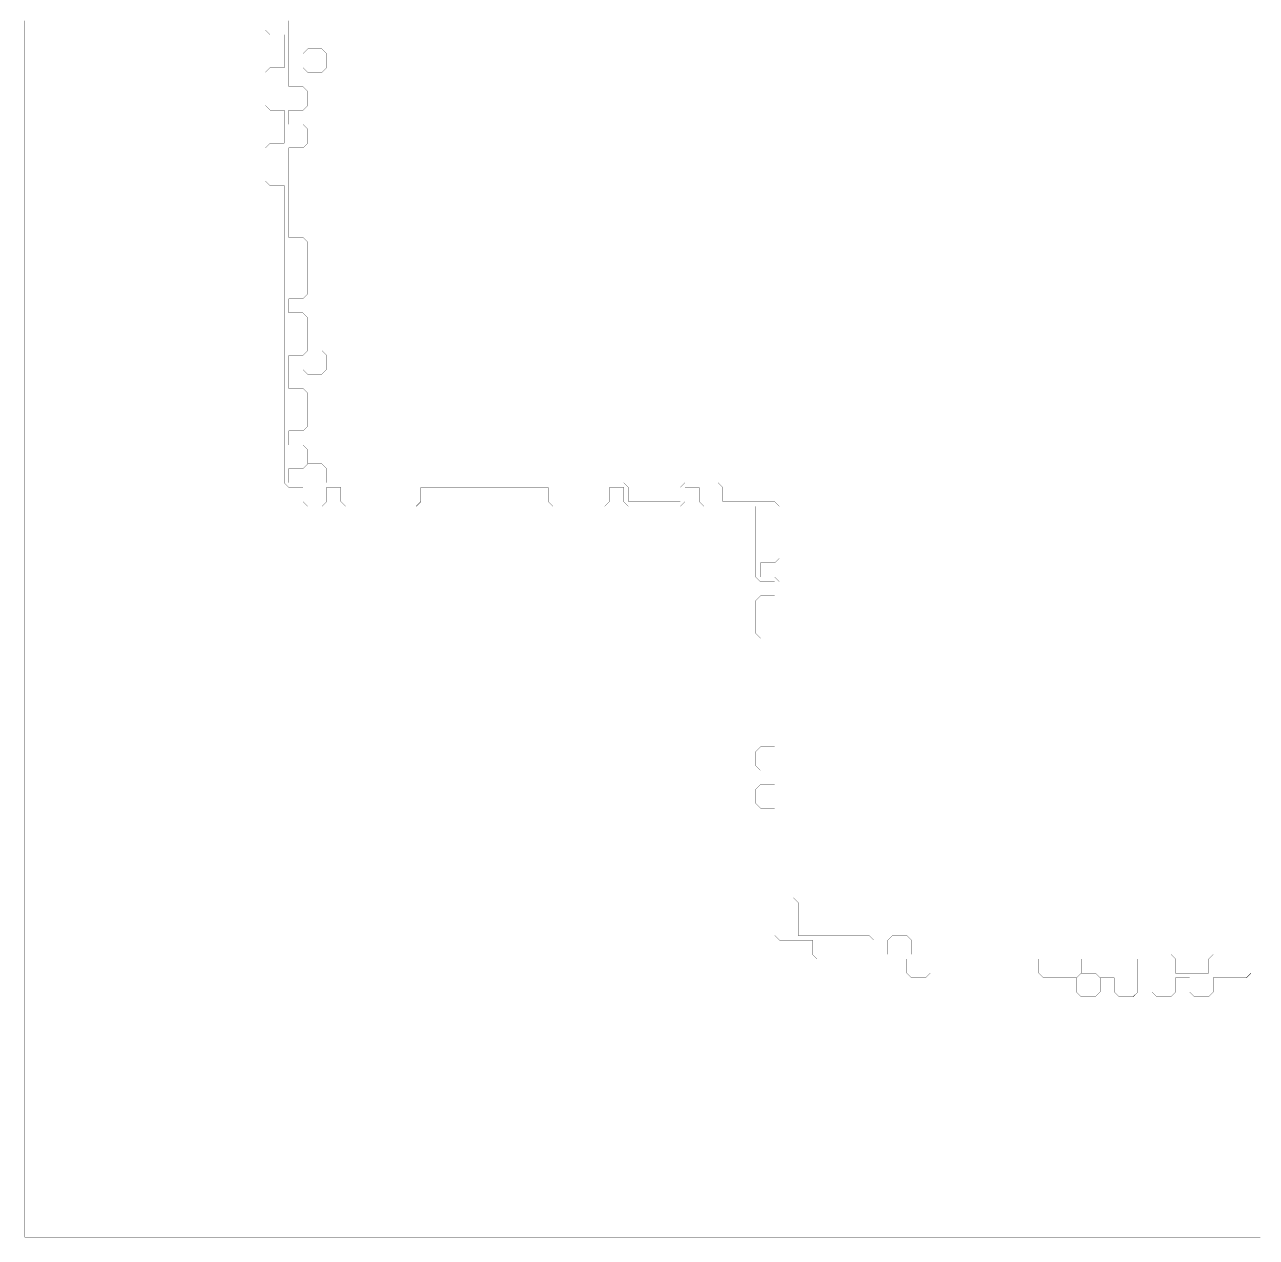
# Model space of a CAD drawing. Header units: metres. Extents: x 0 to 4990, y -4990 to 0.
# Drawn here: x 0 to 2550, y -4990 to -2479 of the extents above; entities that cross this region are included whole.
import ezdxf

# ---------------------------------------------------------------- set-up
doc = ezdxf.new("R2010")
doc.units = ezdxf.units.M
doc.layers.add('conductor', color=1, linetype='Continuous')
doc.layers.add('substrate', color=5, linetype='Continuous')

msp = doc.modelspace()

# ---------------------------------------------------------------- linework, layer by layer
at = {"layer": 'conductor', "const_width": 0.5}
msp.add_lwpolyline([(546.875, -2470.703125), (546.875, -2480.46875), (546.875, -2490.234375), (546.875, -2500), (546.875, -2509.765625), (546.875, -2519.53125), (546.875, -2529.296875), (546.875, -2539.0625), (546.875, -2548.828125), (546.875, -2558.59375), (546.875, -2568.359375), (546.875, -2578.125), (546.875, -2587.890625), (546.875, -2597.65625), (546.875, -2607.421875), (556.640625, -2607.421875), (566.40625, -2607.421875), (576.171875, -2607.421875), (585.9375, -2617.1875), (585.9375, -2626.953125), (585.9375, -2636.71875), (585.9375, -2646.484375), (576.171875, -2656.25), (566.40625, -2656.25), (556.640625, -2656.25), (546.875, -2656.25), (546.875, -2666.015625), (546.875, -2675.78125), (546.875, -2685.546875), (556.640625, -2685.546875), (566.40625, -2685.546875), (576.171875, -2685.546875), (585.9375, -2695.3125), (585.9375, -2705.078125), (585.9375, -2714.84375), (585.9375, -2724.609375), (576.171875, -2734.375), (566.40625, -2734.375), (556.640625, -2734.375), (546.875, -2734.375), (546.875, -2744.140625), (546.875, -2753.90625), (546.875, -2763.671875), (546.875, -2773.4375), (546.875, -2783.203125), (546.875, -2792.96875), (546.875, -2802.734375), (546.875, -2812.5), (546.875, -2822.265625), (546.875, -2832.03125), (546.875, -2841.796875), (546.875, -2851.5625), (546.875, -2861.328125), (546.875, -2871.09375), (546.875, -2880.859375), (546.875, -2890.625), (546.875, -2900.390625), (546.875, -2910.15625), (546.875, -2919.921875), (556.640625, -2919.921875), (566.40625, -2919.921875), (576.171875, -2919.921875), (585.9375, -2929.6875), (585.9375, -2939.453125), (585.9375, -2949.21875), (585.9375, -2958.984375), (585.9375, -2968.75), (585.9375, -2978.515625), (585.9375, -2988.28125), (585.9375, -2998.046875), (585.9375, -3007.8125), (585.9375, -3017.578125), (585.9375, -3027.34375), (585.9375, -3037.109375), (576.171875, -3046.875), (566.40625, -3046.875), (556.640625, -3046.875), (546.875, -3046.875), (546.875, -3056.640625), (546.875, -3066.40625), (546.875, -3076.171875), (556.640625, -3076.171875), (566.40625, -3076.171875), (576.171875, -3076.171875), (585.9375, -3085.9375), (585.9375, -3095.703125), (585.9375, -3105.46875), (585.9375, -3115.234375), (585.9375, -3125), (585.9375, -3134.765625), (585.9375, -3144.53125), (585.9375, -3154.296875), (576.171875, -3164.0625), (566.40625, -3164.0625), (556.640625, -3164.0625), (546.875, -3164.0625), (546.875, -3173.828125), (546.875, -3183.59375), (546.875, -3193.359375), (546.875, -3203.125), (546.875, -3212.890625), (546.875, -3222.65625), (546.875, -3232.421875), (556.640625, -3232.421875), (566.40625, -3232.421875), (576.171875, -3232.421875), (585.9375, -3242.1875), (585.9375, -3251.953125), (585.9375, -3261.71875), (585.9375, -3271.484375), (585.9375, -3281.25), (585.9375, -3291.015625), (585.9375, -3300.78125), (585.9375, -3310.546875), (576.171875, -3320.3125), (566.40625, -3320.3125), (556.640625, -3320.3125), (546.875, -3320.3125), (546.875, -3330.078125), (546.875, -3339.84375), (546.875, -3349.609375), (556.640625, -3349.609375), (566.40625, -3349.609375), (576.171875, -3349.609375), (585.9375, -3359.375), (585.9375, -3369.140625), (585.9375, -3378.90625), (585.9375, -3388.671875), (576.171875, -3398.4375), (566.40625, -3398.4375), (556.640625, -3398.4375), (546.875, -3398.4375), (546.875, -3408.203125), (546.875, -3417.96875), (546.875, -3427.734375), (556.640625, -3427.734375), (566.40625, -3427.734375), (576.171875, -3427.734375), (576.171875, -3417.96875), (576.171875, -3408.203125), (576.171875, -3398.4375), (585.9375, -3388.671875), (595.703125, -3388.671875), (605.46875, -3388.671875), (615.234375, -3388.671875), (625, -3398.4375), (625, -3408.203125), (625, -3417.96875), (625, -3427.734375), (634.765625, -3427.734375), (644.53125, -3427.734375), (654.296875, -3427.734375), (664.0625, -3427.734375), (673.828125, -3427.734375), (683.59375, -3427.734375), (693.359375, -3427.734375), (703.125, -3427.734375), (712.890625, -3427.734375), (722.65625, -3427.734375), (732.421875, -3427.734375), (742.1875, -3427.734375), (751.953125, -3427.734375), (761.71875, -3427.734375), (771.484375, -3427.734375), (781.25, -3427.734375), (791.015625, -3427.734375), (800.78125, -3427.734375), (810.546875, -3427.734375), (820.3125, -3427.734375), (830.078125, -3427.734375), (839.84375, -3427.734375), (849.609375, -3427.734375), (859.375, -3427.734375), (869.140625, -3427.734375), (878.90625, -3427.734375), (888.671875, -3427.734375), (898.4375, -3427.734375), (908.203125, -3427.734375), (917.96875, -3427.734375), (927.734375, -3427.734375), (937.5, -3427.734375), (947.265625, -3427.734375), (957.03125, -3427.734375), (966.796875, -3427.734375), (976.5625, -3427.734375), (986.328125, -3427.734375), (996.09375, -3427.734375), (1005.859375, -3427.734375), (1015.625, -3427.734375), (1025.390625, -3427.734375), (1035.15625, -3427.734375), (1044.921875, -3427.734375), (1054.6875, -3427.734375), (1064.453125, -3427.734375), (1074.21875, -3427.734375), (1083.984375, -3427.734375), (1093.75, -3427.734375), (1103.515625, -3427.734375), (1113.28125, -3427.734375), (1123.046875, -3427.734375), (1132.8125, -3427.734375), (1142.578125, -3427.734375), (1152.34375, -3427.734375), (1162.109375, -3427.734375), (1171.875, -3427.734375), (1181.640625, -3427.734375), (1191.40625, -3427.734375), (1201.171875, -3427.734375), (1210.9375, -3427.734375), (1220.703125, -3427.734375), (1230.46875, -3427.734375), (1240.234375, -3427.734375), (1250, -3437.5), (1250, -3447.265625), (1250, -3457.03125), (1250, -3466.796875), (1259.765625, -3466.796875), (1269.53125, -3466.796875), (1279.296875, -3466.796875), (1289.0625, -3466.796875), (1298.828125, -3466.796875), (1308.59375, -3466.796875), (1318.359375, -3466.796875), (1328.125, -3466.796875), (1337.890625, -3466.796875), (1347.65625, -3466.796875), (1357.421875, -3466.796875), (1357.421875, -3457.03125), (1357.421875, -3447.265625), (1357.421875, -3437.5), (1367.1875, -3427.734375), (1376.953125, -3427.734375), (1386.71875, -3427.734375), (1396.484375, -3427.734375), (1406.25, -3427.734375), (1416.015625, -3427.734375), (1425.78125, -3427.734375), (1435.546875, -3427.734375), (1445.3125, -3437.5), (1445.3125, -3447.265625), (1445.3125, -3457.03125), (1445.3125, -3466.796875), (1455.078125, -3466.796875), (1464.84375, -3466.796875), (1474.609375, -3466.796875), (1484.375, -3466.796875), (1494.140625, -3466.796875), (1503.90625, -3466.796875), (1513.671875, -3466.796875), (1523.4375, -3466.796875), (1533.203125, -3466.796875), (1542.96875, -3466.796875), (1552.734375, -3466.796875), (1562.5, -3476.5625), (1562.5, -3486.328125), (1562.5, -3496.09375), (1562.5, -3505.859375), (1562.5, -3515.625), (1562.5, -3525.390625), (1562.5, -3535.15625), (1562.5, -3544.921875), (1562.5, -3554.6875), (1562.5, -3564.453125), (1562.5, -3574.21875), (1562.5, -3583.984375), (1552.734375, -3593.75), (1542.96875, -3593.75), (1533.203125, -3593.75), (1523.4375, -3593.75), (1523.4375, -3603.515625), (1523.4375, -3613.28125), (1523.4375, -3623.046875), (1533.203125, -3623.046875), (1542.96875, -3623.046875), (1552.734375, -3623.046875), (1562.5, -3632.8125), (1562.5, -3642.578125), (1562.5, -3652.34375), (1562.5, -3662.109375), (1562.5, -3671.875), (1562.5, -3681.640625), (1562.5, -3691.40625), (1562.5, -3701.171875), (1562.5, -3710.9375), (1562.5, -3720.703125), (1562.5, -3730.46875), (1562.5, -3740.234375), (1562.5, -3750), (1562.5, -3759.765625), (1562.5, -3769.53125), (1562.5, -3779.296875), (1562.5, -3789.0625), (1562.5, -3798.828125), (1562.5, -3808.59375), (1562.5, -3818.359375), (1562.5, -3828.125), (1562.5, -3837.890625), (1562.5, -3847.65625), (1562.5, -3857.421875), (1562.5, -3867.1875), (1562.5, -3876.953125), (1562.5, -3886.71875), (1562.5, -3896.484375), (1562.5, -3906.25), (1562.5, -3916.015625), (1562.5, -3925.78125), (1562.5, -3935.546875), (1562.5, -3945.3125), (1562.5, -3955.078125), (1562.5, -3964.84375), (1562.5, -3974.609375), (1562.5, -3984.375), (1562.5, -3994.140625), (1562.5, -4003.90625), (1562.5, -4013.671875), (1562.5, -4023.4375), (1562.5, -4033.203125), (1562.5, -4042.96875), (1562.5, -4052.734375), (1562.5, -4062.5), (1562.5, -4072.265625), (1562.5, -4082.03125), (1562.5, -4091.796875), (1562.5, -4101.5625), (1562.5, -4111.328125), (1562.5, -4121.09375), (1562.5, -4130.859375), (1562.5, -4140.625), (1562.5, -4150.390625), (1562.5, -4160.15625), (1562.5, -4169.921875), (1562.5, -4179.6875), (1562.5, -4189.453125), (1562.5, -4199.21875), (1562.5, -4208.984375), (1562.5, -4218.75), (1562.5, -4228.515625), (1562.5, -4238.28125), (1562.5, -4248.046875), (1562.5, -4257.8125), (1562.5, -4267.578125), (1562.5, -4277.34375), (1562.5, -4287.109375), (1572.265625, -4287.109375), (1582.03125, -4287.109375), (1591.796875, -4287.109375), (1601.5625, -4296.875), (1601.5625, -4306.640625), (1601.5625, -4316.40625), (1601.5625, -4326.171875), (1601.5625, -4335.9375), (1601.5625, -4345.703125), (1601.5625, -4355.46875), (1601.5625, -4365.234375), (1611.328125, -4365.234375), (1621.09375, -4365.234375), (1630.859375, -4365.234375), (1640.625, -4365.234375), (1650.390625, -4365.234375), (1660.15625, -4365.234375), (1669.921875, -4365.234375), (1679.6875, -4365.234375), (1689.453125, -4365.234375), (1699.21875, -4365.234375), (1708.984375, -4365.234375), (1718.75, -4365.234375), (1728.515625, -4365.234375), (1738.28125, -4365.234375), (1748.046875, -4365.234375), (1757.8125, -4375), (1757.8125, -4384.765625), (1757.8125, -4394.53125), (1757.8125, -4404.296875), (1767.578125, -4404.296875), (1777.34375, -4404.296875), (1787.109375, -4404.296875), (1787.109375, -4394.53125), (1787.109375, -4384.765625), (1787.109375, -4375), (1796.875, -4365.234375), (1806.640625, -4365.234375), (1816.40625, -4365.234375), (1826.171875, -4365.234375), (1835.9375, -4375), (1835.9375, -4384.765625), (1835.9375, -4394.53125), (1835.9375, -4404.296875), (1845.703125, -4404.296875), (1855.46875, -4404.296875), (1865.234375, -4404.296875), (1875, -4404.296875), (1884.765625, -4404.296875), (1894.53125, -4404.296875), (1904.296875, -4404.296875), (1914.0625, -4404.296875), (1923.828125, -4404.296875), (1933.59375, -4404.296875), (1943.359375, -4404.296875), (1953.125, -4404.296875), (1962.890625, -4404.296875), (1972.65625, -4404.296875), (1982.421875, -4404.296875), (1992.1875, -4404.296875), (2001.953125, -4404.296875), (2011.71875, -4404.296875), (2021.484375, -4404.296875), (2031.25, -4404.296875), (2041.015625, -4404.296875), (2050.78125, -4404.296875), (2060.546875, -4404.296875), (2070.3125, -4404.296875), (2080.078125, -4404.296875), (2089.84375, -4404.296875), (2099.609375, -4404.296875), (2109.375, -4404.296875), (2119.140625, -4404.296875), (2128.90625, -4404.296875), (2138.671875, -4404.296875), (2148.4375, -4404.296875), (2158.203125, -4404.296875), (2167.96875, -4404.296875), (2177.734375, -4404.296875), (2187.5, -4404.296875), (2197.265625, -4404.296875), (2207.03125, -4404.296875), (2216.796875, -4404.296875), (2226.5625, -4404.296875), (2236.328125, -4404.296875), (2246.09375, -4404.296875), (2255.859375, -4404.296875), (2265.625, -4404.296875), (2275.390625, -4404.296875), (2285.15625, -4404.296875), (2294.921875, -4404.296875), (2304.6875, -4404.296875), (2314.453125, -4404.296875), (2324.21875, -4404.296875), (2333.984375, -4404.296875), (2343.75, -4404.296875), (2353.515625, -4404.296875), (2363.28125, -4404.296875), (2373.046875, -4404.296875), (2382.8125, -4414.0625), (2382.8125, -4423.828125), (2382.8125, -4433.59375), (2382.8125, -4443.359375), (2392.578125, -4443.359375), (2402.34375, -4443.359375), (2412.109375, -4443.359375), (2421.875, -4443.359375), (2431.640625, -4443.359375), (2441.40625, -4443.359375), (2451.171875, -4443.359375), (2451.171875, -4433.59375), (2451.171875, -4423.828125), (2451.171875, -4414.0625), (2460.9375, -4404.296875), (2470.703125, -4404.296875), (2480.46875, -4404.296875), (2490.234375, -4404.296875), (2500, -4404.296875), (2509.765625, -4404.296875), (2519.53125, -4404.296875), (2529.296875, -4404.296875), (2539.0625, -4404.296875), (2548.828125, -4404.296875), (2558.59375, -4404.296875)], dxfattribs=at)
for points in [[(576.171875, -2539.0625), (585.9375, -2529.296875), (595.703125, -2529.296875), (605.46875, -2529.296875), (615.234375, -2529.296875), (625, -2539.0625), (625, -2548.828125), (625, -2558.59375), (625, -2568.359375), (615.234375, -2578.125), (605.46875, -2578.125), (595.703125, -2578.125), (585.9375, -2578.125), (576.171875, -2568.359375), (576.171875, -2558.59375), (576.171875, -2548.828125)], [(576.171875, -3164.0625), (585.9375, -3154.296875), (595.703125, -3154.296875), (605.46875, -3154.296875), (615.234375, -3154.296875), (625, -3164.0625), (625, -3173.828125), (625, -3183.59375), (625, -3193.359375), (615.234375, -3203.125), (605.46875, -3203.125), (595.703125, -3203.125), (585.9375, -3203.125), (576.171875, -3193.359375), (576.171875, -3183.59375), (576.171875, -3173.828125)]]:
    msp.add_lwpolyline(points, close=True, dxfattribs=at)
at = {"layer": 'substrate', "const_width": 0.5}
for points in [[(0, -2470.703125), (0, -2480.46875), (0, -2490.234375), (0, -2500), (0, -2509.765625), (0, -2519.53125), (0, -2529.296875), (0, -2539.0625), (0, -2548.828125), (0, -2558.59375), (0, -2568.359375), (0, -2578.125), (0, -2587.890625), (0, -2597.65625), (0, -2607.421875), (0, -2617.1875), (0, -2626.953125), (0, -2636.71875), (0, -2646.484375), (0, -2656.25), (0, -2666.015625), (0, -2675.78125), (0, -2685.546875), (0, -2695.3125), (0, -2705.078125), (0, -2714.84375), (0, -2724.609375), (0, -2734.375), (0, -2744.140625), (0, -2753.90625), (0, -2763.671875), (0, -2773.4375), (0, -2783.203125), (0, -2792.96875), (0, -2802.734375), (0, -2812.5), (0, -2822.265625), (0, -2832.03125), (0, -2841.796875), (0, -2851.5625), (0, -2861.328125), (0, -2871.09375), (0, -2880.859375), (0, -2890.625), (0, -2900.390625), (0, -2910.15625), (0, -2919.921875), (0, -2929.6875), (0, -2939.453125), (0, -2949.21875), (0, -2958.984375), (0, -2968.75), (0, -2978.515625), (0, -2988.28125), (0, -2998.046875), (0, -3007.8125), (0, -3017.578125), (0, -3027.34375), (0, -3037.109375), (0, -3046.875), (0, -3056.640625), (0, -3066.40625), (0, -3076.171875), (0, -3085.9375), (0, -3095.703125), (0, -3105.46875), (0, -3115.234375), (0, -3125), (0, -3134.765625), (0, -3144.53125), (0, -3154.296875), (0, -3164.0625), (0, -3173.828125), (0, -3183.59375), (0, -3193.359375), (0, -3203.125), (0, -3212.890625), (0, -3222.65625), (0, -3232.421875), (0, -3242.1875), (0, -3251.953125), (0, -3261.71875), (0, -3271.484375), (0, -3281.25), (0, -3291.015625), (0, -3300.78125), (0, -3310.546875), (0, -3320.3125), (0, -3330.078125), (0, -3339.84375), (0, -3349.609375), (0, -3359.375), (0, -3369.140625), (0, -3378.90625), (0, -3388.671875), (0, -3398.4375), (0, -3408.203125), (0, -3417.96875), (0, -3427.734375), (0, -3437.5), (0, -3447.265625), (0, -3457.03125), (0, -3466.796875), (0, -3476.5625), (0, -3486.328125), (0, -3496.09375), (0, -3505.859375), (0, -3515.625), (0, -3525.390625), (0, -3535.15625), (0, -3544.921875), (0, -3554.6875), (0, -3564.453125), (0, -3574.21875), (0, -3583.984375), (0, -3593.75), (0, -3603.515625), (0, -3613.28125), (0, -3623.046875), (0, -3632.8125), (0, -3642.578125), (0, -3652.34375), (0, -3662.109375), (0, -3671.875), (0, -3681.640625), (0, -3691.40625), (0, -3701.171875), (0, -3710.9375), (0, -3720.703125), (0, -3730.46875), (0, -3740.234375), (0, -3750), (0, -3759.765625), (0, -3769.53125), (0, -3779.296875), (0, -3789.0625), (0, -3798.828125), (0, -3808.59375), (0, -3818.359375), (0, -3828.125), (0, -3837.890625), (0, -3847.65625), (0, -3857.421875), (0, -3867.1875), (0, -3876.953125), (0, -3886.71875), (0, -3896.484375), (0, -3906.25), (0, -3916.015625), (0, -3925.78125), (0, -3935.546875), (0, -3945.3125), (0, -3955.078125), (0, -3964.84375), (0, -3974.609375), (0, -3984.375), (0, -3994.140625), (0, -4003.90625), (0, -4013.671875), (0, -4023.4375), (0, -4033.203125), (0, -4042.96875), (0, -4052.734375), (0, -4062.5), (0, -4072.265625), (0, -4082.03125), (0, -4091.796875), (0, -4101.5625), (0, -4111.328125), (0, -4121.09375), (0, -4130.859375), (0, -4140.625), (0, -4150.390625), (0, -4160.15625), (0, -4169.921875), (0, -4179.6875), (0, -4189.453125), (0, -4199.21875), (0, -4208.984375), (0, -4218.75), (0, -4228.515625), (0, -4238.28125), (0, -4248.046875), (0, -4257.8125), (0, -4267.578125), (0, -4277.34375), (0, -4287.109375), (0, -4296.875), (0, -4306.640625), (0, -4316.40625), (0, -4326.171875), (0, -4335.9375), (0, -4345.703125), (0, -4355.46875), (0, -4365.234375), (0, -4375), (0, -4384.765625), (0, -4394.53125), (0, -4404.296875), (0, -4414.0625), (0, -4423.828125), (0, -4433.59375), (0, -4443.359375), (0, -4453.125), (0, -4462.890625), (0, -4472.65625), (0, -4482.421875), (0, -4492.1875), (0, -4501.953125), (0, -4511.71875), (0, -4521.484375), (0, -4531.25), (0, -4541.015625), (0, -4550.78125), (0, -4560.546875), (0, -4570.3125), (0, -4580.078125), (0, -4589.84375), (0, -4599.609375), (0, -4609.375), (0, -4619.140625), (0, -4628.90625), (0, -4638.671875), (0, -4648.4375), (0, -4658.203125), (0, -4667.96875), (0, -4677.734375), (0, -4687.5), (0, -4697.265625), (0, -4707.03125), (0, -4716.796875), (0, -4726.5625), (0, -4736.328125), (0, -4746.09375), (0, -4755.859375), (0, -4765.625), (0, -4775.390625), (0, -4785.15625), (0, -4794.921875), (0, -4804.6875), (0, -4814.453125), (0, -4824.21875), (0, -4833.984375), (0, -4843.75), (0, -4853.515625), (0, -4863.28125), (0, -4873.046875), (0, -4882.8125), (0, -4892.578125), (0, -4902.34375), (0, -4912.109375), (0, -4921.875), (0, -4931.640625), (0, -4941.40625), (0, -4951.171875), (0, -4960.9375), (0, -4970.703125), (0, -4980.46875), (0, -4990.234375), (9.765625, -4990.234375), (19.53125, -4990.234375), (29.296875, -4990.234375), (39.0625, -4990.234375), (48.828125, -4990.234375), (58.59375, -4990.234375), (68.359375, -4990.234375), (78.125, -4990.234375), (87.890625, -4990.234375), (97.65625, -4990.234375), (107.421875, -4990.234375), (117.1875, -4990.234375), (126.953125, -4990.234375), (136.71875, -4990.234375), (146.484375, -4990.234375), (156.25, -4990.234375), (166.015625, -4990.234375), (175.78125, -4990.234375), (185.546875, -4990.234375), (195.3125, -4990.234375), (205.078125, -4990.234375), (214.84375, -4990.234375), (224.609375, -4990.234375), (234.375, -4990.234375), (244.140625, -4990.234375), (253.90625, -4990.234375), (263.671875, -4990.234375), (273.4375, -4990.234375), (283.203125, -4990.234375), (292.96875, -4990.234375), (302.734375, -4990.234375), (312.5, -4990.234375), (322.265625, -4990.234375), (332.03125, -4990.234375), (341.796875, -4990.234375), (351.5625, -4990.234375), (361.328125, -4990.234375), (371.09375, -4990.234375), (380.859375, -4990.234375), (390.625, -4990.234375), (400.390625, -4990.234375), (410.15625, -4990.234375), (419.921875, -4990.234375), (429.6875, -4990.234375), (439.453125, -4990.234375), (449.21875, -4990.234375), (458.984375, -4990.234375), (468.75, -4990.234375), (478.515625, -4990.234375), (488.28125, -4990.234375), (498.046875, -4990.234375), (507.8125, -4990.234375), (517.578125, -4990.234375), (527.34375, -4990.234375), (537.109375, -4990.234375), (546.875, -4990.234375), (556.640625, -4990.234375), (566.40625, -4990.234375), (576.171875, -4990.234375), (585.9375, -4990.234375), (595.703125, -4990.234375), (605.46875, -4990.234375), (615.234375, -4990.234375), (625, -4990.234375), (634.765625, -4990.234375), (644.53125, -4990.234375), (654.296875, -4990.234375), (664.0625, -4990.234375), (673.828125, -4990.234375), (683.59375, -4990.234375), (693.359375, -4990.234375), (703.125, -4990.234375), (712.890625, -4990.234375), (722.65625, -4990.234375), (732.421875, -4990.234375), (742.1875, -4990.234375), (751.953125, -4990.234375), (761.71875, -4990.234375), (771.484375, -4990.234375), (781.25, -4990.234375), (791.015625, -4990.234375), (800.78125, -4990.234375), (810.546875, -4990.234375), (820.3125, -4990.234375), (830.078125, -4990.234375), (839.84375, -4990.234375), (849.609375, -4990.234375), (859.375, -4990.234375), (869.140625, -4990.234375), (878.90625, -4990.234375), (888.671875, -4990.234375), (898.4375, -4990.234375), (908.203125, -4990.234375), (917.96875, -4990.234375), (927.734375, -4990.234375), (937.5, -4990.234375), (947.265625, -4990.234375), (957.03125, -4990.234375), (966.796875, -4990.234375), (976.5625, -4990.234375), (986.328125, -4990.234375), (996.09375, -4990.234375), (1005.859375, -4990.234375), (1015.625, -4990.234375), (1025.390625, -4990.234375), (1035.15625, -4990.234375), (1044.921875, -4990.234375), (1054.6875, -4990.234375), (1064.453125, -4990.234375), (1074.21875, -4990.234375), (1083.984375, -4990.234375), (1093.75, -4990.234375), (1103.515625, -4990.234375), (1113.28125, -4990.234375), (1123.046875, -4990.234375), (1132.8125, -4990.234375), (1142.578125, -4990.234375), (1152.34375, -4990.234375), (1162.109375, -4990.234375), (1171.875, -4990.234375), (1181.640625, -4990.234375), (1191.40625, -4990.234375), (1201.171875, -4990.234375), (1210.9375, -4990.234375), (1220.703125, -4990.234375), (1230.46875, -4990.234375), (1240.234375, -4990.234375), (1250, -4990.234375), (1259.765625, -4990.234375), (1269.53125, -4990.234375), (1279.296875, -4990.234375), (1289.0625, -4990.234375), (1298.828125, -4990.234375), (1308.59375, -4990.234375), (1318.359375, -4990.234375), (1328.125, -4990.234375), (1337.890625, -4990.234375), (1347.65625, -4990.234375), (1357.421875, -4990.234375), (1367.1875, -4990.234375), (1376.953125, -4990.234375), (1386.71875, -4990.234375), (1396.484375, -4990.234375), (1406.25, -4990.234375), (1416.015625, -4990.234375), (1425.78125, -4990.234375), (1435.546875, -4990.234375), (1445.3125, -4990.234375), (1455.078125, -4990.234375), (1464.84375, -4990.234375), (1474.609375, -4990.234375), (1484.375, -4990.234375), (1494.140625, -4990.234375), (1503.90625, -4990.234375), (1513.671875, -4990.234375), (1523.4375, -4990.234375), (1533.203125, -4990.234375), (1542.96875, -4990.234375), (1552.734375, -4990.234375), (1562.5, -4990.234375), (1572.265625, -4990.234375), (1582.03125, -4990.234375), (1591.796875, -4990.234375), (1601.5625, -4990.234375), (1611.328125, -4990.234375), (1621.09375, -4990.234375), (1630.859375, -4990.234375), (1640.625, -4990.234375), (1650.390625, -4990.234375), (1660.15625, -4990.234375), (1669.921875, -4990.234375), (1679.6875, -4990.234375), (1689.453125, -4990.234375), (1699.21875, -4990.234375), (1708.984375, -4990.234375), (1718.75, -4990.234375), (1728.515625, -4990.234375), (1738.28125, -4990.234375), (1748.046875, -4990.234375), (1757.8125, -4990.234375), (1767.578125, -4990.234375), (1777.34375, -4990.234375), (1787.109375, -4990.234375), (1796.875, -4990.234375), (1806.640625, -4990.234375), (1816.40625, -4990.234375), (1826.171875, -4990.234375), (1835.9375, -4990.234375), (1845.703125, -4990.234375), (1855.46875, -4990.234375), (1865.234375, -4990.234375), (1875, -4990.234375), (1884.765625, -4990.234375), (1894.53125, -4990.234375), (1904.296875, -4990.234375), (1914.0625, -4990.234375), (1923.828125, -4990.234375), (1933.59375, -4990.234375), (1943.359375, -4990.234375), (1953.125, -4990.234375), (1962.890625, -4990.234375), (1972.65625, -4990.234375), (1982.421875, -4990.234375), (1992.1875, -4990.234375), (2001.953125, -4990.234375), (2011.71875, -4990.234375), (2021.484375, -4990.234375), (2031.25, -4990.234375), (2041.015625, -4990.234375), (2050.78125, -4990.234375), (2060.546875, -4990.234375), (2070.3125, -4990.234375), (2080.078125, -4990.234375), (2089.84375, -4990.234375), (2099.609375, -4990.234375), (2109.375, -4990.234375), (2119.140625, -4990.234375), (2128.90625, -4990.234375), (2138.671875, -4990.234375), (2148.4375, -4990.234375), (2158.203125, -4990.234375), (2167.96875, -4990.234375), (2177.734375, -4990.234375), (2187.5, -4990.234375), (2197.265625, -4990.234375), (2207.03125, -4990.234375), (2216.796875, -4990.234375), (2226.5625, -4990.234375), (2236.328125, -4990.234375), (2246.09375, -4990.234375), (2255.859375, -4990.234375), (2265.625, -4990.234375), (2275.390625, -4990.234375), (2285.15625, -4990.234375), (2294.921875, -4990.234375), (2304.6875, -4990.234375), (2314.453125, -4990.234375), (2324.21875, -4990.234375), (2333.984375, -4990.234375), (2343.75, -4990.234375), (2353.515625, -4990.234375), (2363.28125, -4990.234375), (2373.046875, -4990.234375), (2382.8125, -4990.234375), (2392.578125, -4990.234375), (2402.34375, -4990.234375), (2412.109375, -4990.234375), (2421.875, -4990.234375), (2431.640625, -4990.234375), (2441.40625, -4990.234375), (2451.171875, -4990.234375), (2460.9375, -4990.234375), (2470.703125, -4990.234375), (2480.46875, -4990.234375), (2490.234375, -4990.234375), (2500, -4990.234375), (2509.765625, -4990.234375), (2519.53125, -4990.234375), (2529.296875, -4990.234375), (2539.0625, -4990.234375), (2548.828125, -4990.234375), (2558.59375, -4990.234375)], [(2558.59375, -4414.0625), (2548.828125, -4414.0625), (2539.0625, -4414.0625), (2539.0625, -4423.828125), (2539.0625, -4433.59375), (2539.0625, -4443.359375), (2529.296875, -4453.125), (2519.53125, -4453.125), (2509.765625, -4453.125), (2500, -4453.125), (2490.234375, -4453.125), (2480.46875, -4453.125), (2470.703125, -4453.125), (2460.9375, -4453.125), (2460.9375, -4462.890625), (2460.9375, -4472.65625), (2460.9375, -4482.421875), (2451.171875, -4492.1875), (2441.40625, -4492.1875), (2431.640625, -4492.1875), (2421.875, -4492.1875), (2412.109375, -4482.421875), (2412.109375, -4472.65625), (2412.109375, -4462.890625), (2412.109375, -4453.125), (2402.34375, -4453.125), (2392.578125, -4453.125), (2382.8125, -4453.125), (2382.8125, -4462.890625), (2382.8125, -4472.65625), (2382.8125, -4482.421875), (2373.046875, -4492.1875), (2363.28125, -4492.1875), (2353.515625, -4492.1875), (2343.75, -4492.1875), (2333.984375, -4482.421875), (2333.984375, -4472.65625), (2333.984375, -4462.890625), (2333.984375, -4453.125), (2333.984375, -4443.359375), (2333.984375, -4433.59375), (2333.984375, -4423.828125), (2333.984375, -4414.0625), (2324.21875, -4414.0625), (2314.453125, -4414.0625), (2304.6875, -4414.0625), (2304.6875, -4423.828125), (2304.6875, -4433.59375), (2304.6875, -4443.359375), (2304.6875, -4453.125), (2304.6875, -4462.890625), (2304.6875, -4472.65625), (2304.6875, -4482.421875), (2294.921875, -4492.1875), (2285.15625, -4492.1875), (2275.390625, -4492.1875), (2265.625, -4492.1875), (2255.859375, -4482.421875), (2255.859375, -4472.65625), (2255.859375, -4462.890625), (2255.859375, -4453.125), (2246.09375, -4453.125), (2236.328125, -4453.125), (2226.5625, -4453.125), (2216.796875, -4443.359375), (2216.796875, -4433.59375), (2216.796875, -4423.828125), (2216.796875, -4414.0625), (2207.03125, -4414.0625), (2197.265625, -4414.0625), (2187.5, -4414.0625), (2187.5, -4423.828125), (2187.5, -4433.59375), (2187.5, -4443.359375), (2177.734375, -4453.125), (2167.96875, -4453.125), (2158.203125, -4453.125), (2148.4375, -4453.125), (2138.671875, -4453.125), (2128.90625, -4453.125), (2119.140625, -4453.125), (2109.375, -4453.125), (2099.609375, -4443.359375), (2099.609375, -4433.59375), (2099.609375, -4423.828125), (2099.609375, -4414.0625), (2089.84375, -4414.0625), (2080.078125, -4414.0625), (2070.3125, -4414.0625), (2060.546875, -4414.0625), (2050.78125, -4414.0625), (2041.015625, -4414.0625), (2031.25, -4414.0625), (2021.484375, -4414.0625), (2011.71875, -4414.0625), (2001.953125, -4414.0625), (1992.1875, -4414.0625), (1982.421875, -4414.0625), (1972.65625, -4414.0625), (1962.890625, -4414.0625), (1953.125, -4414.0625), (1943.359375, -4414.0625), (1933.59375, -4414.0625), (1923.828125, -4414.0625), (1914.0625, -4414.0625), (1904.296875, -4414.0625), (1894.53125, -4414.0625), (1884.765625, -4414.0625), (1875, -4414.0625), (1875, -4423.828125), (1875, -4433.59375), (1875, -4443.359375), (1865.234375, -4453.125), (1855.46875, -4453.125), (1845.703125, -4453.125), (1835.9375, -4453.125), (1826.171875, -4443.359375), (1826.171875, -4433.59375), (1826.171875, -4423.828125), (1826.171875, -4414.0625), (1816.40625, -4414.0625), (1806.640625, -4414.0625), (1796.875, -4414.0625), (1787.109375, -4414.0625), (1777.34375, -4414.0625), (1767.578125, -4414.0625), (1757.8125, -4414.0625), (1748.046875, -4414.0625), (1738.28125, -4414.0625), (1728.515625, -4414.0625), (1718.75, -4414.0625), (1708.984375, -4414.0625), (1699.21875, -4414.0625), (1689.453125, -4414.0625), (1679.6875, -4414.0625), (1669.921875, -4414.0625), (1660.15625, -4414.0625), (1650.390625, -4414.0625), (1640.625, -4414.0625), (1630.859375, -4404.296875), (1630.859375, -4394.53125), (1630.859375, -4384.765625), (1630.859375, -4375), (1621.09375, -4375), (1611.328125, -4375), (1601.5625, -4375), (1591.796875, -4375), (1582.03125, -4375), (1572.265625, -4375), (1562.5, -4375), (1552.734375, -4365.234375), (1552.734375, -4355.46875), (1552.734375, -4345.703125), (1552.734375, -4335.9375), (1552.734375, -4326.171875), (1552.734375, -4316.40625), (1552.734375, -4306.640625), (1552.734375, -4296.875), (1552.734375, -4287.109375), (1552.734375, -4277.34375), (1552.734375, -4267.578125), (1552.734375, -4257.8125), (1552.734375, -4248.046875), (1552.734375, -4238.28125), (1552.734375, -4228.515625), (1552.734375, -4218.75), (1552.734375, -4208.984375), (1552.734375, -4199.21875), (1552.734375, -4189.453125), (1552.734375, -4179.6875), (1552.734375, -4169.921875), (1552.734375, -4160.15625), (1552.734375, -4150.390625), (1552.734375, -4140.625), (1552.734375, -4130.859375), (1552.734375, -4121.09375), (1552.734375, -4111.328125), (1552.734375, -4101.5625), (1542.96875, -4101.5625), (1533.203125, -4101.5625), (1523.4375, -4101.5625), (1513.671875, -4091.796875), (1513.671875, -4082.03125), (1513.671875, -4072.265625), (1513.671875, -4062.5), (1523.4375, -4052.734375), (1533.203125, -4052.734375), (1542.96875, -4052.734375), (1552.734375, -4052.734375), (1552.734375, -4042.96875), (1552.734375, -4033.203125), (1552.734375, -4023.4375), (1542.96875, -4023.4375), (1533.203125, -4023.4375), (1523.4375, -4023.4375), (1513.671875, -4013.671875), (1513.671875, -4003.90625), (1513.671875, -3994.140625), (1513.671875, -3984.375), (1523.4375, -3974.609375), (1533.203125, -3974.609375), (1542.96875, -3974.609375), (1552.734375, -3974.609375), (1552.734375, -3964.84375), (1552.734375, -3955.078125), (1552.734375, -3945.3125), (1552.734375, -3935.546875), (1552.734375, -3925.78125), (1552.734375, -3916.015625), (1552.734375, -3906.25), (1552.734375, -3896.484375), (1552.734375, -3886.71875), (1552.734375, -3876.953125), (1552.734375, -3867.1875), (1552.734375, -3857.421875), (1552.734375, -3847.65625), (1552.734375, -3837.890625), (1552.734375, -3828.125), (1552.734375, -3818.359375), (1552.734375, -3808.59375), (1552.734375, -3798.828125), (1552.734375, -3789.0625), (1552.734375, -3779.296875), (1552.734375, -3769.53125), (1552.734375, -3759.765625), (1552.734375, -3750), (1542.96875, -3750), (1533.203125, -3750), (1523.4375, -3750), (1513.671875, -3740.234375), (1513.671875, -3730.46875), (1513.671875, -3720.703125), (1513.671875, -3710.9375), (1513.671875, -3701.171875), (1513.671875, -3691.40625), (1513.671875, -3681.640625), (1513.671875, -3671.875), (1523.4375, -3662.109375), (1533.203125, -3662.109375), (1542.96875, -3662.109375), (1552.734375, -3662.109375), (1552.734375, -3652.34375), (1552.734375, -3642.578125), (1552.734375, -3632.8125), (1542.96875, -3632.8125), (1533.203125, -3632.8125), (1523.4375, -3632.8125), (1513.671875, -3623.046875), (1513.671875, -3613.28125), (1513.671875, -3603.515625), (1513.671875, -3593.75), (1513.671875, -3583.984375), (1513.671875, -3574.21875), (1513.671875, -3564.453125), (1513.671875, -3554.6875), (1513.671875, -3544.921875), (1513.671875, -3535.15625), (1513.671875, -3525.390625), (1513.671875, -3515.625), (1513.671875, -3505.859375), (1513.671875, -3496.09375), (1513.671875, -3486.328125), (1513.671875, -3476.5625), (1503.90625, -3476.5625), (1494.140625, -3476.5625), (1484.375, -3476.5625), (1474.609375, -3476.5625), (1464.84375, -3476.5625), (1455.078125, -3476.5625), (1445.3125, -3476.5625), (1435.546875, -3476.5625), (1425.78125, -3476.5625), (1416.015625, -3476.5625), (1406.25, -3476.5625), (1396.484375, -3466.796875), (1396.484375, -3457.03125), (1396.484375, -3447.265625), (1396.484375, -3437.5), (1386.71875, -3437.5), (1376.953125, -3437.5), (1367.1875, -3437.5), (1367.1875, -3447.265625), (1367.1875, -3457.03125), (1367.1875, -3466.796875), (1357.421875, -3476.5625), (1347.65625, -3476.5625), (1337.890625, -3476.5625), (1328.125, -3476.5625), (1318.359375, -3476.5625), (1308.59375, -3476.5625), (1298.828125, -3476.5625), (1289.0625, -3476.5625), (1279.296875, -3476.5625), (1269.53125, -3476.5625), (1259.765625, -3476.5625), (1250, -3476.5625), (1240.234375, -3466.796875), (1240.234375, -3457.03125), (1240.234375, -3447.265625), (1240.234375, -3437.5), (1230.46875, -3437.5), (1220.703125, -3437.5), (1210.9375, -3437.5), (1210.9375, -3447.265625), (1210.9375, -3457.03125), (1210.9375, -3466.796875), (1201.171875, -3476.5625), (1191.40625, -3476.5625), (1181.640625, -3476.5625), (1171.875, -3476.5625), (1162.109375, -3476.5625), (1152.34375, -3476.5625), (1142.578125, -3476.5625), (1132.8125, -3476.5625), (1123.046875, -3476.5625), (1113.28125, -3476.5625), (1103.515625, -3476.5625), (1093.75, -3476.5625), (1083.984375, -3466.796875), (1083.984375, -3457.03125), (1083.984375, -3447.265625), (1083.984375, -3437.5), (1074.21875, -3437.5), (1064.453125, -3437.5), (1054.6875, -3437.5), (1044.921875, -3437.5), (1035.15625, -3437.5), (1025.390625, -3437.5), (1015.625, -3437.5), (1005.859375, -3437.5), (996.09375, -3437.5), (986.328125, -3437.5), (976.5625, -3437.5), (966.796875, -3437.5), (957.03125, -3437.5), (947.265625, -3437.5), (937.5, -3437.5), (927.734375, -3437.5), (917.96875, -3437.5), (908.203125, -3437.5), (898.4375, -3437.5), (888.671875, -3437.5), (878.90625, -3437.5), (869.140625, -3437.5), (859.375, -3437.5), (849.609375, -3437.5), (839.84375, -3437.5), (830.078125, -3437.5), (820.3125, -3437.5), (820.3125, -3447.265625), (820.3125, -3457.03125), (820.3125, -3466.796875), (810.546875, -3476.5625), (800.78125, -3476.5625), (791.015625, -3476.5625), (781.25, -3476.5625), (771.484375, -3476.5625), (761.71875, -3476.5625), (751.953125, -3476.5625), (742.1875, -3476.5625), (732.421875, -3476.5625), (722.65625, -3476.5625), (712.890625, -3476.5625), (703.125, -3476.5625), (693.359375, -3476.5625), (683.59375, -3476.5625), (673.828125, -3476.5625), (664.0625, -3476.5625), (654.296875, -3466.796875), (654.296875, -3457.03125), (654.296875, -3447.265625), (654.296875, -3437.5), (644.53125, -3437.5), (634.765625, -3437.5), (625, -3437.5), (625, -3447.265625), (625, -3457.03125), (625, -3466.796875), (615.234375, -3476.5625), (605.46875, -3476.5625), (595.703125, -3476.5625), (585.9375, -3476.5625), (576.171875, -3466.796875), (576.171875, -3457.03125), (576.171875, -3447.265625), (576.171875, -3437.5), (566.40625, -3437.5), (556.640625, -3437.5), (546.875, -3437.5), (537.109375, -3427.734375), (537.109375, -3417.96875), (537.109375, -3408.203125), (537.109375, -3398.4375), (537.109375, -3388.671875), (537.109375, -3378.90625), (537.109375, -3369.140625), (537.109375, -3359.375), (537.109375, -3349.609375), (537.109375, -3339.84375), (537.109375, -3330.078125), (537.109375, -3320.3125), (537.109375, -3310.546875), (537.109375, -3300.78125), (537.109375, -3291.015625), (537.109375, -3281.25), (537.109375, -3271.484375), (537.109375, -3261.71875), (537.109375, -3251.953125), (537.109375, -3242.1875), (537.109375, -3232.421875), (537.109375, -3222.65625), (537.109375, -3212.890625), (537.109375, -3203.125), (537.109375, -3193.359375), (537.109375, -3183.59375), (537.109375, -3173.828125), (537.109375, -3164.0625), (537.109375, -3154.296875), (537.109375, -3144.53125), (537.109375, -3134.765625), (537.109375, -3125), (537.109375, -3115.234375), (537.109375, -3105.46875), (537.109375, -3095.703125), (537.109375, -3085.9375), (537.109375, -3076.171875), (537.109375, -3066.40625), (537.109375, -3056.640625), (537.109375, -3046.875), (537.109375, -3037.109375), (537.109375, -3027.34375), (537.109375, -3017.578125), (537.109375, -3007.8125), (537.109375, -2998.046875), (537.109375, -2988.28125), (537.109375, -2978.515625), (537.109375, -2968.75), (537.109375, -2958.984375), (537.109375, -2949.21875), (537.109375, -2939.453125), (537.109375, -2929.6875), (537.109375, -2919.921875), (537.109375, -2910.15625), (537.109375, -2900.390625), (537.109375, -2890.625), (537.109375, -2880.859375), (537.109375, -2871.09375), (537.109375, -2861.328125), (537.109375, -2851.5625), (537.109375, -2841.796875), (537.109375, -2832.03125), (537.109375, -2822.265625), (537.109375, -2812.5), (527.34375, -2812.5), (517.578125, -2812.5), (507.8125, -2812.5), (498.046875, -2802.734375), (498.046875, -2792.96875), (498.046875, -2783.203125), (498.046875, -2773.4375), (498.046875, -2763.671875), (498.046875, -2753.90625), (498.046875, -2744.140625), (498.046875, -2734.375), (507.8125, -2724.609375), (517.578125, -2724.609375), (527.34375, -2724.609375), (537.109375, -2724.609375), (537.109375, -2714.84375), (537.109375, -2705.078125), (537.109375, -2695.3125), (537.109375, -2685.546875), (537.109375, -2675.78125), (537.109375, -2666.015625), (537.109375, -2656.25), (527.34375, -2656.25), (517.578125, -2656.25), (507.8125, -2656.25), (498.046875, -2646.484375), (498.046875, -2636.71875), (498.046875, -2626.953125), (498.046875, -2617.1875), (498.046875, -2607.421875), (498.046875, -2597.65625), (498.046875, -2587.890625), (498.046875, -2578.125), (507.8125, -2568.359375), (517.578125, -2568.359375), (527.34375, -2568.359375), (537.109375, -2568.359375), (537.109375, -2558.59375), (537.109375, -2548.828125), (537.109375, -2539.0625), (537.109375, -2529.296875), (537.109375, -2519.53125), (537.109375, -2509.765625), (537.109375, -2500), (527.34375, -2500), (517.578125, -2500), (507.8125, -2500), (498.046875, -2490.234375), (498.046875, -2480.46875), (498.046875, -2470.703125)]]:
    msp.add_lwpolyline(points, dxfattribs=at)
msp.add_lwpolyline([(2177.734375, -4453.125), (2187.5, -4443.359375), (2197.265625, -4443.359375), (2207.03125, -4443.359375), (2216.796875, -4443.359375), (2226.5625, -4453.125), (2226.5625, -4462.890625), (2226.5625, -4472.65625), (2226.5625, -4482.421875), (2216.796875, -4492.1875), (2207.03125, -4492.1875), (2197.265625, -4492.1875), (2187.5, -4492.1875), (2177.734375, -4482.421875), (2177.734375, -4472.65625), (2177.734375, -4462.890625)], close=True, dxfattribs=at)

doc.saveas('drawing.dxf')
